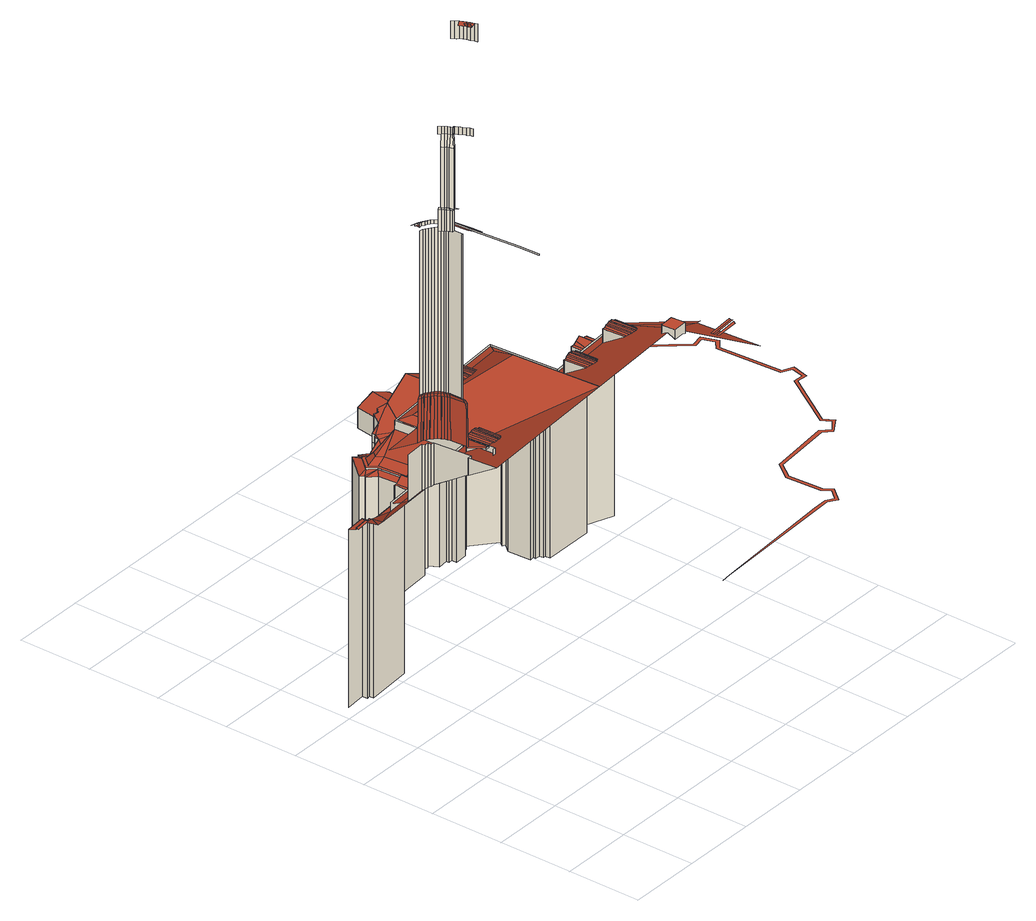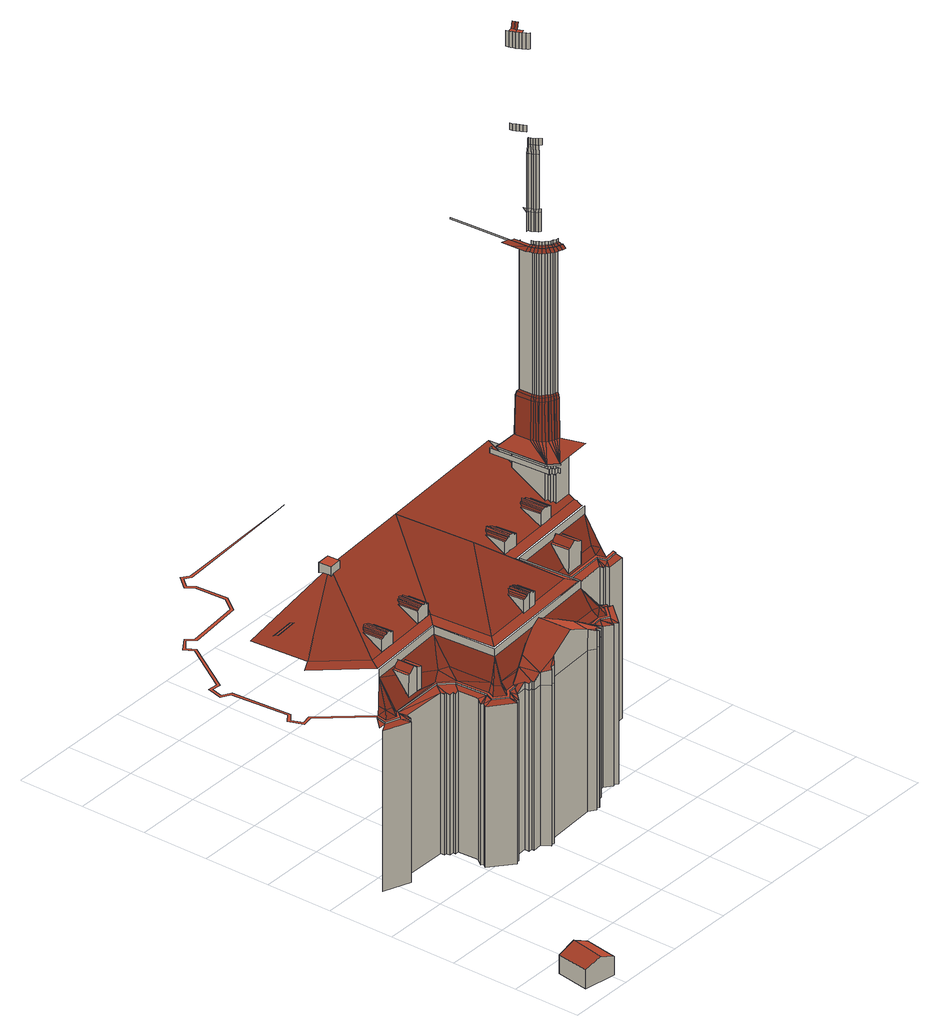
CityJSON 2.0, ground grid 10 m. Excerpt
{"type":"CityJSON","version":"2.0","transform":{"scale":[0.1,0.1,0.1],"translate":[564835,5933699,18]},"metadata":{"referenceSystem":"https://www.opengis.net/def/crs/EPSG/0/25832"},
"CityObjects":{
"building1":{"type":"Building","attributes":{"Grundfläche 2D":"3244.590595","Grundhöhe NN":"18.526"},"children":["building1-1","building1-2","building1-3"],"geometry":[{"type":"MultiSurface","lod":"3","boundaries":[[[0,1,2,3,4]],[[5,6,2,1]],[[7,8,9,10]],[[11,12,13,14,15,5]],[[16,17,7,10,18,19]],[[20,16,19,21]],[[0,22,23,24,11,5,1]],[[25,26,20,21,27,28]],[[29,30,25,28]],[[31,32,33,34,35,36]],[[35,34,37,13,38,39]],[[13,12,40,38]],[[12,11,41,40]],[[42,43,44,45]],[[11,24,46,41]],[[42,45,47,48]],[[49,44,50,51]],[[22,52,53,54]],[[46,24,23,22,54,55]],[[56,45,44,49]],[[57,49,51,58]],[[45,56,59,47]],[[60,61,62,63]],[[64,57,58,65]],[[66,56,49,57]],[[67,51,50,62]],[[68,69,64,65,70,71]],[[67,72,58,51]],[[73,66,57,64]],[[68,74,73,64,69]],[[56,66,75,59]],[[72,76,65,58]],[[61,77,67,62]],[[76,78,71,70,65]],[[66,73,79,75]],[[80,68,71,81]],[[73,74,82,79]],[[77,83,72,67]],[[84,74,68,80]],[[78,85,81,71]],[[83,86,76,72]],[[84,80,87]],[[74,84,88,82]],[[86,89,78,76]],[[89,90,85,78]],[[91,92,93,94]],[[95,96,97,98]],[[99,100,92,91]],[[101,102,103,104,105,106]],[[101,100,99,102]],[[107,108,97,96]],[[107,109,110,108]],[[111,91,94,112]],[[102,104,103]],[[113,114,96,95]],[[99,91,111,115]],[[116,107,96,114]],[[117,102,99,115]],[[118,110,109,119]],[[104,102,117,120,121]],[[122,123,118,119]],[[124,111,112,125]],[[116,126,109,107]],[[117,115,127]],[[127,121,120,117]],[[115,111,124,128]],[[129,114,113,130]],[[131,127,115,128]],[[132,116,114,129]],[[133,134,105]],[[135,124,125,136]],[[137,138,139,140]],[[121,127,131,141,142]],[[119,109,126,143]],[[144,145,146,147,148]],[[149,128,124,135]],[[150,151,129,130]],[[152,153,138,137]],[[154,131,128,149]],[[116,132,155,126]],[[156,122,119,143]],[[157,132,129,151]],[[158,159,153,152]],[[160,135,136,161]],[[142,141,131,154,162,163]],[[149,135,160,164]],[[165,166,151,150]],[[159,158,167,168,169,170]],[[104,133,105]],[[171,160,161,172]],[[173,163,162,154]],[[143,126,155,174]],[[175,173,154,149,164]],[[176,157,151,166]],[[177,139,138,178]],[[179,178,138,153]],[[164,160,171,180]],[[132,157,181,155]],[[182,171,172,183]],[[184,166,165,185]],[[186,163,173,175,187]],[[188,189,190,191,192,193,194,195]],[[196,156,143,174]],[[197,180,171,182]],[[198,182,183,199]],[[200,201,175,164,180]],[[121,133,104]],[[202,176,166,184]],[[159,203,179,153]],[[178,204,205,177]],[[204,198,199,205]],[[206,207,184,185]],[[155,181,208,174]],[[179,209,204,178]],[[210,186,187,175,201,200,211]],[[197,182,198,212]],[[212,198,204,209]],[[213,207,206,214]],[[215,202,184,207]],[[203,159,170,169,216,217]],[[200,180,197,218]],[[157,176,219,181]],[[220,221,222,223]],[[222,213,214,223]],[[224,225,218,197,212]],[[226,215,207,213]],[[227,228,210,211,200,218]],[[142,133,121]],[[229,230,222,221]],[[230,226,213,222]],[[203,231,232,209,179]],[[232,224,212,209]],[[233,234,235]],[[218,225,228,227]],[[181,219,236,208]],[[237,196,174,208]],[[228,225,224,238,239]],[[217,216,240,241,232,231,203]],[[239,238,224,232,241,240]],[[176,202,242,219]],[[163,133,142]],[[243,194,244]],[[229,245,189,188]],[[202,215,246,242]],[[219,242,247,236]],[[248,249,237,208,236]],[[250,251,252]],[[246,215,226,253,254]],[[242,246,255,247]],[[256,195,194,243]],[[253,226,230,257,258]],[[230,229,188,257]],[[235,234,259,260]],[[247,261,248,236]],[[237,249,248,249]],[[246,254,253,262,263,255]],[[253,258,257,264,265,262]],[[257,188,195,264]],[[210,266,186]],[[267,268,261,247,255]],[[169,168,269,270]],[[271,267,255,263,262]],[[228,266,210]],[[272,195,256]],[[272,273,264,195]],[[273,274,271,262,265,264]],[[239,266,228]],[[275,276,146,145]],[[277,250,252]],[[256,243,272]],[[240,266,239]],[[216,266,240]],[[278,279,280,281]],[[261,268,267,268]],[[282,283,276,275]],[[284,285,279,278]],[[286,250,277]],[[271,274,273,274]],[[287,260,259,288,289]],[[290,291,283,282]],[[287,289,291,290]],[[163,186,266,133]],[[292,293,285,284]],[[216,169,270,266]],[[294,295,296,297]],[[298,278,281,299]],[[300,301,302,303]],[[304,278,298]],[[284,278,304]],[[304,298,305]],[[305,298,306]],[[307,292,284,304]],[[308,309,297,296,310,311]],[[312,307,304,305]],[[313,312,305,306]],[[314,315,316,301,300,317]],[[311,318,319,308]],[[320,321,322,323]],[[322,324,325,323]],[[326,327,328]],[[326,329,330,327]],[[331,332,333,330,329]],[[334,335,336,333,332,331]],[[337,328,338,339,340,341,342,343,344,345,346,347,348,349,350]],[[324,351,352,325]],[[351,353,354,352]],[[355,356,357,358,251,359]],[[289,288,259,234,233,360,341,340,339,338,328,337,350,349,348,147,146,276,283,291]],[[336,335,361,362]],[[363,315,314,364]],[[353,363,364,354]],[[361,365,366,362]],[[365,367,368,366]],[[369,370,368,367]],[[371,372,370,369]],[[373,338,374,375,376,377,378,379,380,381,328,327,330,333,336,362,366,368,370,372,382,383]],[[384,382,372,371]],[[385,386,306,298]],[[387,383,382,384]],[[252,251,358,357,356,388,389,390]],[[391,373,383,387]],[[338,373,391]],[[388,392,277,252,390,389]],[[385,298,299,393]],[[394,313,306,386]],[[395,394,386,396]],[[397,395,396,398]],[[399,397,398,400]],[[401,398,396,386,385]],[[400,398,402]],[[403,399,400,402]],[[404,403,402,405]],[[405,402,406]],[[407,404,405,406]],[[401,385,393,408]],[[406,402,398,401]],[[409,410,411,412]],[[410,413,414,411]],[[415,416,392,388]],[[339,417,418]],[[413,419,420,414]],[[421,418,417,422,423]],[[411,424,412]],[[421,425,339,418]],[[419,407,406,420]],[[422,426,427,423]],[[414,428,411]],[[426,429,430,431,427]],[[420,428,414]],[[430,432,433,431]],[[420,406,401,428]],[[432,434,435,433]],[[411,428,424]],[[388,356,415]],[[434,436,437,435]],[[428,401,408,438]],[[439,440,437,436]],[[441,424,428,438]],[[442,443,440,439]],[[444,445,340,446,447,448,449,450,451,425,421,423,427,431,433,435,437,440,443,452]],[[453,454,416,415]],[[442,455,456,452,443]],[[457,444,452,456]],[[458,459,424,441]],[[460,409,412,461]],[[454,453,462,463]],[[461,412,424,459]],[[464,445,444,457]],[[445,464,340]],[[415,356,465,453]],[[463,462,466,467]],[[453,465,462]],[[462,465,466]],[[465,356,355,468]],[[461,459,469]],[[467,466,470]],[[471,460,461,469]],[[470,466,472]],[[466,465,472]],[[473,459,458,474]],[[469,459,473]],[[475,471,469,476]],[[469,473,476]],[[477,342,341,478]],[[476,473,479]],[[480,475,476,479]],[[479,473,481]],[[482,483,479,481,484]],[[485,480,479,486]],[[479,483,486]],[[487,488,489,483,482,490,491]],[[492,486,483,493]],[[494,485,486,492]],[[493,483,495]],[[496,492,493,495]],[[497,494,492,496]],[[498,496,495,499]],[[500,497,496,498]],[[483,489,495]],[[499,495,501]],[[502,498,499,501]],[[503,500,498,502]],[[488,504,505,489]],[[478,341,360,506]],[[501,495,489,507]],[[508,502,501,509]],[[510,503,502,508]],[[511,508,509,512]],[[513,510,508,511]],[[501,507,514,512,509]],[[515,511,512,514]],[[516,513,511,515]],[[517,515,514,507]],[[518,516,515,517]],[[489,505,519,520,521,522,523,507]],[[470,472,504,524,525,526,487]],[[527,528,529,530]],[[528,527,531,532]],[[531,533,534,532]],[[533,535,536,534]],[[537,538,539]],[[535,539,540,536]],[[538,541,542,543,529,528,532,534,536,540]],[[538,540,539]],[[478,506,544,545,530]],[[472,465,521,546,547,525,524,504]],[[537,548,549,538]],[[550,551,549,548]],[[545,544,552,477,478,530]],[[553,554,551,550]],[[553,555,556,557,554]],[[558,559,557,556]],[[559,560,561,562,563,564,541,538,549,551,554,557]],[[565,544,506,360]],[[566,560,559,558]],[[522,567,523]],[[486,568,569,570,571,572,573,574,575,576,517,515,511,508,502,498,496,492]],[[560,566,545,561]],[[577,576,517,507,523]],[[547,546,521,465,468,578]],[[481,473,474,484,579,580,581,582]],[[583,518,517,576]],[[491,470,487,526,525,584,585]],[[581,586,568,486,479,481,582]],[[577,523,567,546,587,588,589]],[[575,576,577,590]],[[591,583,576,575]],[[590,577,592]],[[587,593,524,526,594,595,588]],[[589,596,592,577]],[[597,598,599]],[[598,600,601,599]],[[574,575,590,592]],[[602,591,575,574]],[[600,603,604,601]],[[605,606,607,608,565,360]],[[609,610,611,612,613,614,615,616,617,618,619,620,621,622,623,624,625,626,627,628,629,630,631,632,633,634,635,580,579,484,474,458,441,438,408,393,299,281,280,636,286,277,392,416,454,463,467,470,491,585,584,637,638,639,640,641,642,643,644,645,646,647,648,649,650,651,652,653,654,655,656,657,658,659,660,661,662,663,664,665,666,665,667]],[[603,668,669,604]],[[573,574,592,596]],[[670,602,574,573]],[[588,595,589]],[[668,671,672,669]],[[671,673,674,672]],[[572,573,596,589]],[[675,670,573,572]],[[673,676,677,674]],[[678,679,677,676]],[[680,552,544,565]],[[681,682,679,678]],[[683,684,685,686,687,688,689,690,691,597,599,601,604,669,672,674,677,679,682,692]],[[693,694,589,595]],[[695,692,682,681]],[[696,683,692,695]],[[571,572,589,694]],[[697,675,572,571]],[[684,683,696,698]],[[684,698,685]],[[570,571,694,693]],[[699,697,571,570]],[[693,595,594,700,701,702]],[[569,570,693,702]],[[703,699,570,569]],[[568,569,702,701]],[[704,703,569,568]],[[705,706,547,578]],[[707,708,547,706]],[[701,586,568]],[[585,579,709,586,701,700]],[[707,706,710]],[[711,704,568,586]],[[582,586,709]],[[640,708,707]],[[707,710,640]],[[525,547,712]],[[584,525,712]],[[713,547,708]],[[586,581,714]],[[712,547,713]],[[715,711,586,714]],[[635,716,581,580]],[[639,708,640]],[[584,712,637]],[[714,581,717]],[[640,710,641]],[[717,581,716]],[[718,715,714,717]],[[639,638,713,708]],[[631,719,720,632]],[[638,637,712,713]],[[632,720,721,633]],[[722,723,721,720]],[[717,716,724]],[[725,718,717,724]],[[719,726,727,728,729,722,720]],[[730,731,723,722]],[[732,730,722,729]],[[721,733,634,633]],[[733,716,635,634]],[[734,732,729,728]],[[735,733,721]],[[736,724,716,733]],[[737,721,723]],[[738,734,728,727]],[[726,719,739]],[[740,738,727,726]],[[731,741,737,723]],[[742,726,739]],[[743,740,726,742]],[[744,743,742,739]],[[745,746,608,607,606]],[[747,725,724,736]],[[735,721,737]],[[748,749,750]],[[748,751,752,749]],[[753,680,565,608]],[[736,733,735]],[[606,754,755,746,745]],[[741,756,735,737]],[[751,757,758,752]],[[756,747,736,735]],[[757,759,760,758]],[[710,706,761,762,763,764,765]],[[759,766,767,760]],[[761,706,705,768,763,762]],[[766,769,770,767]],[[769,771,772,770]],[[773,774,772,771]],[[775,776,774,773]],[[777,778,779,780,781,782,783,784,785,786,750,749,752,758,760,767,770,772,774,776,787,788]],[[789,790,787,776,775]],[[791,788,787,790]],[[630,792,719,631]],[[777,788,791,793]],[[710,765,764,763,794,642,641],[795,641,795,796]],[[777,793,778]],[[739,719,792]],[[797,744,739,798]],[[739,792,798]],[[799,800,801,802]],[[803,804,800,799]],[[805,806,807,808]],[[809,642,794,763]],[[810,797,798,811]],[[798,792,811]],[[811,792,812]],[[813,810,811,812]],[[629,814,792,630]],[[815,753,608,746]],[[816,763,817]],[[809,763,816]],[[812,792,814]],[[818,813,812,819]],[[642,809,643]],[[812,814,819]],[[809,816,643]],[[645,816,817]],[[644,816,645]],[[643,816,644]],[[628,820,814,629]],[[821,819,814,820]],[[822,820,628,627]],[[823,820,822]],[[824,818,819,821]]],"semantics":{"surfaces":[{"type":"RoofSurface"},{"type":"WallSurface"}],"values":[0,0,1,0,1,1,0,1,1,1,1,1,1,1,1,1,1,1,1,1,1,1,1,1,1,1,1,1,1,1,1,1,1,1,1,1,1,1,1,1,1,1,1,1,1,1,1,0,0,0,0,0,1,0,1,0,0,0,1,0,0,1,0,0,0,0,1,0,0,0,1,1,0,1,1,0,1,0,0,0,0,0,0,1,0,0,1,0,0,1,0,1,0,0,1,0,0,0,1,1,0,1,0,0,1,0,0,0,0,1,1,1,1,0,0,0,0,1,0,0,0,0,1,1,0,0,0,0,0,0,0,0,1,0,1,0,0,0,0,0,0,0,0,0,1,0,0,0,1,0,0,0,1,0,1,1,1,1,0,0,0,0,0,0,0,0,0,1,0,1,0,0,1,1,1,0,0,1,1,1,1,0,1,0,1,1,1,0,0,0,0,1,1,1,1,1,1,1,1,1,0,0,0,0,1,1,1,0,0,1,1,0,0,0,0,1,0,0,0,0,0,1,0,1,1,1,1,1,0,0,1,1,0,1,1,0,1,1,0,1,1,0,0,1,1,0,0,0,0,0,0,0,0,0,0,1,0,1,0,1,0,0,0,1,1,0,0,0,1,0,0,0,0,1,0,0,1,0,0,1,0,1,0,0,0,1,0,0,1,1,0,1,1,0,1,1,1,1,0,0,1,1,1,0,0,1,1,1,1,0,1,1,1,1,0,0,1,0,0,0,0,0,1,0,0,0,0,0,0,0,0,0,1,0,0,0,0,1,1,1,1,1,0,0,0,1,1,0,1,0,1,0,1,1,0,0,0,0,1,1,0,0,0,1,1,0,0,0,0,1,0,0,0,1,1,0,1,1,1,0,1,1,1,1,1,0,1,0,0,1,1,0,0,0,0,0,0,0,1,1,0,0,0,0,0,1,0,1,0,1,0,0,1,0,1,1,1,1,1,0,0,0,1,0,1,1,0,1,1,0,1,0,1,0,0,0,0,1,0,1,0,0,0,1,0,0,0,0,1,0,0,1,0,0,1,0,1,0,0,0,0,0,1,0,0,1,1,0,0,0,0,1,0,0,0,0,0,0,1,0,1,0,1]}}]},
"building1-1":{"type":"BuildingInstallation","parents":["building1"],"geometry":[{"type":"MultiSurface","lod":"3","boundaries":[[[825,826,827,828,358]],[[829,830,831,826,825,357]],[[830,832,831]],[[833,834,831,832]],[[835,836,837,838,828,827]],[[825,358,357]],[[839,389,840,834,833]],[[840,841,842,843,835,827,826,831,834]],[[843,844,390,845,838,837,836,835]]],"semantics":{"surfaces":[{"type":"RoofSurface"},{"type":"WallSurface"}],"values":[0,0,0,0,0,1,1,1,1]}}]},
"building1-2":{"type":"BuildingInstallation","parents":["building1"],"geometry":[{"type":"MultiSurface","lod":"3","boundaries":[[[846,847,848,849]],[[850,851,846,849,852]],[[851,754,745,853,847,846]],[[854,848,847,853,607]],[[852,849,848,854,605]]],"semantics":{"surfaces":[{"type":"RoofSurface"},{"type":"WallSurface"}],"values":[0,1,1,1,1]}}]},
"building1-3":{"type":"BuildingInstallation","parents":["building1"],"geometry":[{"type":"MultiSurface","lod":"3","boundaries":[[[855,856,857,858,761]],[[859,858,857]],[[860,861,856,855,762]],[[862,863,864,865,861,860]],[[866,867,858,859]],[[868,869,865,864,863,862,764,796]],[[861,865,869,795,857,856]],[[866,859,857,795,870,871]],[[765,867,866,871]]],"semantics":{"surfaces":[{"type":"RoofSurface"},{"type":"WallSurface"}],"values":[0,0,0,0,0,1,1,1,1]}}]},
"building2":{"type":"Building","attributes":{"Grundfläche 2D":"24.479200","Grundhöhe NN":"18.155"},"geometry":[{"type":"Solid","lod":"3","boundaries":[[[[872,873,874,875]],[[876,872,875,877]],[[877,875,874,878,879]],[[876,877,879,880]],[[873,872,876,880,881]],[[874,873,881,878]],[[879,878,881,880]]]],"semantics":{"surfaces":[{"type":"RoofSurface"},{"type":"WallSurface"},{"type":"GroundSurface"}],"values":[[0,0,1,1,1,1,2]]}}]}
},
"vertices":[
[32,246,986],[31,250,986],[26,248,994],[26,247,994],[27,244,994],[30,254,986],[24,251,994],[29,263,836],[27,267,836],[27,267,846],[29,263,846],[37,257,987],[35,261,987],[33,265,987],[26,261,986],[28,257,986],[31,259,836],[30,261,836],[30,261,846],[31,259,846],[33,255,836],[33,255,846],[40,248,987],[39,251,987],[38,253,987],[35,251,836],[33,254,836],[33,254,846],[35,251,846],[36,247,846],[36,247,836],[27,273,963],[27,273,987],[29,271,987],[30,269,987],[30,269,963],[29,271,963],[31,267,987],[33,265,963],[31,267,963],[35,261,963],[37,257,963],[26,290,724],[25,289,728],[27,287,728],[29,288,724],[38,253,963],[29,288,695],[26,290,695],[29,284,728],[27,287,810],[29,284,810],[41,244,987],[41,244,963],[40,248,963],[39,251,963],[31,285,724],[31,282,728],[31,282,810],[31,285,695],[27,292,836],[30,289,836],[30,289,826],[27,292,826],[32,279,728],[32,279,810],[32,283,724],[32,286,826],[34,274,728],[33,275,728],[33,275,810],[34,274,810],[34,283,826],[34,280,724],[35,276,724],[32,283,695],[35,280,826],[32,286,836],[36,277,826],[34,280,695],[36,274,728],[36,274,810],[35,276,695],[34,283,836],[38,276,724],[39,278,826],[35,280,836],[37,269,728],[38,276,695],[36,277,836],[39,278,836],[29,315,463],[25,316,463],[25,316,686],[29,315,686],[29,317,695],[29,317,690],[26,317,690],[26,317,695],[29,317,460],[26,318,460],[26,319,455],[30,318,455],[30,318,448],[30,319,396],[26,320,396],[26,319,448],[30,319,690],[26,320,690],[31,324,688],[27,325,688],[32,314,463],[32,314,686],[33,315,695],[33,315,690],[33,316,460],[34,317,690],[33,317,455],[27,325,690],[31,324,690],[33,317,448],[34,318,396],[33,330,686],[28,331,686],[35,312,463],[35,312,686],[36,322,688],[34,317,455],[36,314,460],[36,314,690],[36,314,695],[37,315,455],[37,316,690],[62,349,387],[5,345,387],[38,310,463],[38,310,686],[48,273,463],[50,273,463],[50,273,686],[48,273,686],[37,315,448],[37,316,396],[36,322,690],[22,331,377],[50,333,377],[50,333,314],[22,331,314],[22,331,318],[39,312,460],[39,312,695],[39,312,690],[50,271,460],[52,271,460],[40,313,455],[40,320,688],[38,328,686],[41,313,690],[51,270,455],[54,270,455],[41,308,463],[41,308,686],[40,313,448],[41,314,396],[42,309,460],[42,309,695],[42,309,690],[52,269,448],[52,269,396],[55,269,396],[54,270,448],[44,305,463],[44,305,686],[41,313,455],[40,320,690],[43,310,455],[44,311,690],[49,293,686],[49,293,463],[51,293,460],[45,306,460],[44,317,688],[46,302,463],[46,302,686],[45,306,690],[45,306,695],[44,311,396],[44,310,448],[58,294,688],[60,265,688],[64,203,688],[66,174,688],[66,174,690],[64,203,690],[60,265,690],[58,294,690],[43,326,686],[47,303,460],[47,299,463],[47,299,686],[46,307,455],[44,310,455],[47,308,690],[52,293,455],[48,296,463],[48,296,686],[47,303,695],[47,303,690],[44,317,690],[50,296,460],[47,308,396],[46,307,448],[49,300,460],[49,300,690],[49,300,695],[49,304,690],[53,293,396],[52,293,448],[48,304,455],[48,314,688],[51,293,695],[51,293,690],[50,296,690],[50,296,695],[50,300,455],[49,303,455],[51,301,690],[48,304,448],[49,304,396],[53,293,690],[52,297,690],[52,296,455],[51,297,455],[63,234,377],[60,273,353],[60,273,377],[48,314,690],[48,323,686],[50,300,448],[51,301,396],[52,297,396],[52,297,448],[51,311,688],[67,258,686],[65,258,686],[55,269,690],[53,307,688],[51,311,690],[52,319,686],[48,322,686],[32,391,262],[20,355,292],[35,378,261],[55,303,688],[54,306,688],[53,307,690],[66,273,686],[57,298,688],[56,302,688],[65,273,353],[65,273,377],[56,315,686],[55,303,690],[54,306,690],[57,298,690],[56,302,690],[75,337,387],[59,310,686],[56,314,686],[76,261,387],[81,261,387],[61,305,686],[64,295,686],[63,300,686],[62,305,686],[51,329,377],[51,329,317],[38,387,252],[37,405,250],[17,403,250],[17,403,252],[37,405,252],[56,329,377],[56,329,317],[44,415,247],[16,413,247],[34,401,252],[61,324,377],[62,310,329],[61,324,320],[56,324,377],[56,324,320],[44,415,5],[16,413,5],[77,260,387],[77,260,385],[81,260,385],[81,260,387],[41,392,250],[41,392,252],[86,254,377],[86,254,385],[82,254,385],[82,254,377],[45,408,247],[49,409,247],[50,403,247],[45,408,5],[76,338,387],[79,298,387],[79,298,385],[76,338,385],[49,409,5],[50,403,5],[80,344,377],[80,344,385],[83,298,385],[83,298,377],[63,350,385],[63,350,387],[69,354,377],[69,354,385],[69,350,385],[69,350,377],[75,351,385],[75,351,377],[77,313,328],[75,344,328],[75,344,309],[80,313,328],[78,344,328],[82,311,330],[80,338,330],[80,344,330],[84,310,330],[84,310,331],[82,344,331],[70,343,309],[99,346,309],[154,349,309],[179,351,309],[184,352,309],[171,363,304],[21,352,304],[21,351,304],[21,349,305],[21,345,307],[21,343,308],[22,340,309],[59,343,309],[68,343,309],[75,345,385],[75,345,377],[80,346,385],[80,346,377],[168,366,304],[168,366,292],[92,360,292],[78,359,292],[20,355,304],[273,249,377],[86,308,331],[84,345,331],[80,345,385],[80,345,377],[89,308,332],[86,345,332],[91,308,332],[88,345,332],[93,309,331],[91,345,331],[95,310,331],[93,345,331],[99,346,328],[96,345,309],[95,345,309],[93,345,309],[88,345,309],[86,345,309],[82,344,309],[80,344,309],[78,344,309],[95,345,330],[96,345,328],[97,312,330],[122,397,250],[113,408,247],[99,314,328],[138,385,261],[97,382,261],[70,380,261],[102,315,328],[124,393,252],[122,397,252],[113,408,5],[113,413,5],[113,413,247],[117,413,5],[117,413,247],[117,420,5],[117,420,246],[137,418,250],[124,420,247],[124,420,5],[123,425,5],[123,425,247],[128,425,247],[128,425,5],[137,418,252],[112,473,5],[117,469,5],[117,469,247],[112,473,247],[115,466,5],[115,466,247],[151,398,262],[141,417,252],[157,318,328],[154,349,328],[126,456,5],[126,456,247],[154,350,328],[160,319,328],[157,350,328],[125,474,250],[154,350,309],[161,317,330],[159,350,330],[134,463,250],[163,315,330],[163,315,331],[161,350,331],[166,314,331],[163,350,331],[168,314,332],[165,350,332],[170,314,332],[168,350,332],[134,463,252],[173,315,331],[170,351,331],[125,474,252],[175,316,331],[172,351,331],[176,351,328],[179,351,328],[176,351,309],[172,351,309],[168,350,309],[165,350,309],[161,350,309],[157,350,309],[174,351,330],[146,463,261],[138,465,252],[175,316,330],[176,318,330],[178,320,328],[141,492,252],[141,492,250],[140,505,5],[140,505,247],[139,471,261],[130,474,252],[181,320,328],[161,460,292],[145,478,262],[142,487,252],[161,460,304],[145,500,247],[152,481,252],[145,500,5],[154,473,261],[153,485,250],[153,485,252],[148,503,5],[148,503,247],[164,458,304],[177,446,309],[159,494,247],[159,494,5],[166,486,250],[170,486,252],[176,495,257],[170,487,252],[176,495,5],[176,495,247],[173,482,253],[176,480,255],[196,475,266],[171,484,252],[171,483,252],[176,501,247],[176,501,257],[176,501,5],[179,502,259],[179,502,247],[179,502,5],[179,507,247],[179,507,259],[179,507,5],[193,508,266],[193,508,247],[193,508,5],[196,475,261],[220,470,279],[265,369,377],[216,514,279],[199,520,247],[199,520,270],[199,520,5],[203,517,247],[203,517,272],[203,517,5],[206,521,274],[206,521,247],[206,521,5],[216,514,247],[216,514,5],[224,469,281],[225,469,281],[244,466,292],[257,467,299],[254,517,299],[317,484,261],[359,487,261],[322,486,260],[249,427,328],[247,453,328],[247,453,308],[248,451,309],[252,427,328],[251,454,328],[254,426,330],[252,454,330],[256,425,331],[254,454,331],[261,424,332],[258,454,332],[258,424,331],[256,454,331],[258,454,308],[254,454,308],[251,454,308],[342,458,309],[272,453,309],[272,468,292],[356,474,292],[263,424,332],[261,454,332],[265,425,331],[263,454,331],[353,471,304],[267,426,331],[265,455,331],[268,426,330],[269,427,330],[267,455,330],[271,429,328],[269,455,328],[272,455,328],[272,455,308],[269,455,308],[265,455,308],[261,454,308],[348,364,309],[274,429,328],[258,467,299],[336,507,247],[336,514,247],[331,514,247],[331,518,247],[317,517,247],[309,529,247],[306,526,247],[302,528,247],[292,519,247],[292,519,279],[356,474,304],[344,499,252],[358,500,252],[358,500,250],[347,499,250],[292,519,5],[360,496,252],[345,495,252],[353,508,247],[292,474,281],[307,480,273],[317,517,266],[302,528,274],[302,528,5],[306,526,272],[307,480,269],[343,494,253],[322,486,265],[309,529,270],[353,364,309],[355,333,328],[353,364,328],[358,333,328],[356,364,328],[306,526,5],[360,331,330],[357,364,330],[412,259,377],[422,260,377],[427,269,372],[479,373,309],[395,13,252],[406,5,252],[422,24,252],[414,35,252],[411,82,252],[426,102,252],[508,110,252],[518,100,252],[539,114,252],[531,127,252],[577,199,252],[592,198,252],[598,221,252],[584,228,252],[578,314,252],[590,323,252],[582,345,252],[566,342,252],[511,406,252],[515,422,252],[494,430,252],[484,418,252],[402,417,252],[385,434,252],[382,482,252],[387,494,252],[369,509,252],[17,399,252],[369,504,252],[383,493,252],[378,482,252],[381,433,252],[401,413,252],[486,417,252],[495,425,252],[510,420,252],[507,405,252],[565,338,252],[579,341,252],[585,325,252],[574,316,252],[580,226,252],[593,219,252],[589,202,252],[575,203,252],[527,127,252],[534,115,252],[520,104,252],[509,115,252],[424,106,252],[407,83,252],[410,34,252],[417,24,252],[406,11,252],[396,17,252],[376,16,252],[203,4,252],[189,3,252],[379,12,252],[362,330,331],[359,364,331],[309,529,5],[364,329,331],[362,365,331],[366,328,332],[364,365,332],[317,517,5],[369,328,332],[366,365,332],[371,329,331],[368,365,331],[360,377,304],[373,331,331],[371,365,331],[374,365,328],[377,366,328],[377,366,309],[374,365,309],[371,365,309],[366,365,309],[364,365,309],[359,364,309],[356,364,309],[372,365,330],[331,514,259],[331,518,259],[375,332,330],[376,335,328],[331,518,5],[379,335,328],[331,514,5],[344,495,252],[336,507,257],[336,514,257],[336,514,5],[336,507,5],[362,380,304],[362,380,292],[374,415,263],[369,479,262],[347,499,251],[387,407,261],[353,508,5],[366,493,261],[373,486,261],[362,518,247],[362,518,5],[369,509,250],[365,516,247],[365,516,5],[402,417,250],[385,434,250],[382,482,250],[393,444,247],[391,475,247],[369,521,247],[369,521,5],[406,435,247],[405,441,246],[399,441,247],[399,445,246],[393,444,5],[391,475,5],[399,445,5],[387,494,250],[399,441,5],[396,488,247],[401,494,247],[400,486,247],[405,441,5],[410,429,247],[406,435,5],[400,486,5],[409,435,246],[409,435,5],[410,429,5],[432,264,371],[533,311,309],[401,494,5],[435,339,328],[433,370,328],[433,370,309],[438,339,328],[436,370,328],[484,386,304],[432,257,371],[539,224,309],[396,488,5],[440,337,330],[438,370,330],[442,335,331],[439,370,331],[436,386,292],[450,387,292],[485,389,292],[456,394,283],[429,399,274],[444,334,331],[442,370,331],[485,389,304],[446,334,332],[444,370,332],[449,334,332],[446,371,332],[451,335,331],[448,371,331],[453,336,331],[451,371,331],[457,371,328],[457,371,309],[454,371,309],[452,371,309],[451,371,309],[446,371,309],[442,370,309],[439,370,309],[438,370,309],[436,370,309],[452,371,330],[454,371,328],[453,337,330],[455,338,330],[456,340,328],[484,418,250],[459,340,328],[486,411,261],[437,412,256],[456,409,261],[478,429,5],[478,429,247],[498,261,331],[535,264,331],[535,266,332],[497,263,332],[500,259,331],[536,262,331],[504,256,328],[536,258,328],[536,260,330],[501,257,330],[492,416,261],[481,437,5],[481,437,247],[485,436,247],[485,436,5],[494,430,250],[545,316,304],[502,413,261],[500,400,261],[487,442,5],[487,442,247],[515,422,250],[526,427,247],[511,406,250],[523,420,247],[526,427,5],
[85,360,297],[83,389,297],[73,388,290],[75,361,290],[94,361,291],[94,362,290],[93,389,290],[95,362,290],[99,362,290],[97,390,290],[69,388,290],[70,384,290],[70,380,290],[71,360,290],[98,375,272],[97,390,254],[93,389,254],[73,388,254],[69,388,254],[70,384,258],[71,368,279],
[433,250,384],[431,269,384],[412,268,384],[413,249,384],[429,250,371],[433,250,369],[413,249,371],[431,269,369],[412,268,372],
[443,386,297],[442,412,297],[437,412,293],[433,387,290],[432,412,290],[453,389,290],[452,413,290],[457,389,290],[456,409,290],[456,412,290],[455,413,290],[428,412,290],[429,387,290],[456,412,258],[455,413,256],[432,412,256],[428,412,256],
[511,724,41],[536,720,30],[544,769,30],[520,774,41],[488,728,30],[496,777,30],[544,769,2],[496,777,2],[488,728,2],[536,720,2]
]}
